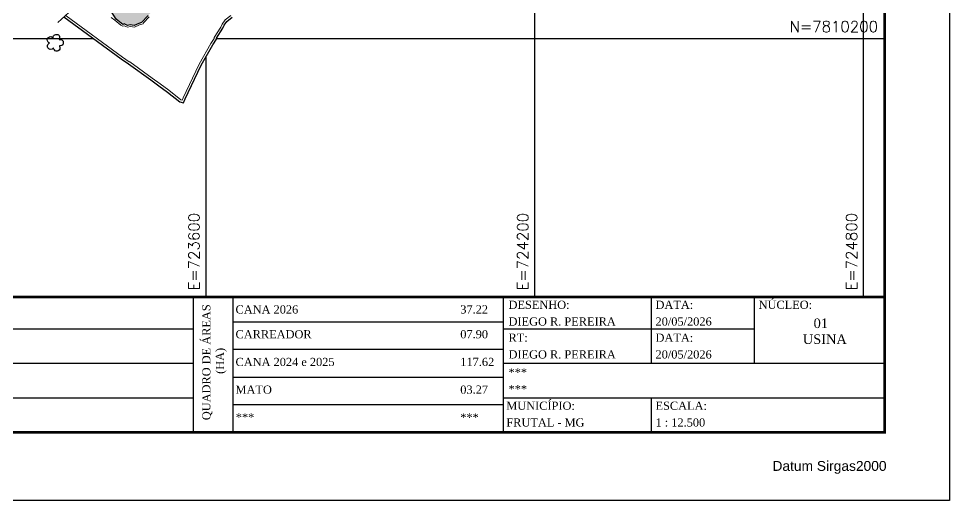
# Model space of a CAD drawing. Extents: x 721269 to 724957, y 7809358 to 7811965.
# Drawn here: x 723258 to 724957, y 7809358 to 7810236 of the extents above; entities that cross this region are included whole.
import ezdxf
from ezdxf.enums import TextEntityAlignment as Align

# ---------------------------------------------------------------- set-up
doc = ezdxf.new("R2010")
doc.units = 0
doc.linetypes.add('CONTINUO', pattern=[0])
for name, color, linetype in [('0114000371', 1, 'Continuous'), ('0114000371003', 5, 'Continuous'), ('_SIMBOLO ARVORE', 94, 'Continuous'), ('FOLHA', 5, 'Continuous'), ('MALHA', 8, 'Continuous'), ('MATO', 3, 'Continuous'), ('TEXTO', 7, 'Continuous')]:
    doc.layers.add(name, color=color, linetype=linetype)
doc.styles.add('AGROCAD', font='romans.shx')
doc.styles.add('AREAS', font='times.ttf')
doc.styles.add('marcelo', font='arial.ttf')

# ---------------------------------------------------------------- blocks, each defined once
blk = doc.blocks.new('MATO')
at = {"layer": '_SIMBOLO ARVORE', "linetype": 'CONTINUO'}
blk.add_polyline3d([(722557.9, 7810173.4, 0), (722555.3, 7810171.2, 0), (722552, 7810170.8, 0), (722549.6, 7810171.7, 0), (722547.9, 7810173.4, 0), (722547.2, 7810175.3, 0), (722547, 7810178.1, 0), (722547.9, 7810179.9, 0), (722548.9, 7810181.2, 0), (722550.8, 7810182.5, 0), (722549.6, 7810182.9, 0), (722548.4, 7810183.9, 0), (722546.9, 7810186.1, 0), (722546.7, 7810188.8, 0), (722547.7, 7810191.6, 0), (722548.8, 7810192.6, 0), (722550.7, 7810193.8, 0), (722552.8, 7810194.1, 0), (722554.5, 7810193.8, 0), (722555.8, 7810193.2, 0), (722557.2, 7810191.9, 0), (722557.6, 7810194.4, 0), (722558, 7810195.4, 0), (722559.1, 7810196.7, 0), (722560.7, 7810197.3, 0), (722562.2, 7810198, 0), (722564, 7810198.1, 0), (722565.6, 7810197.9, 0), (722567, 7810197.2, 0), (722568, 7810196.1, 0), (722568.8, 7810194.4, 0), (722569.2, 7810192.5, 0), (722568.4, 7810189.1, 0), (722570.8, 7810189.1, 0), (722572.8, 7810188.6, 0), (722574.6, 7810187.1, 0), (722575.7, 7810186, 0), (722575.9, 7810181.2, 0), (722574.8, 7810179.1, 0), (722573.2, 7810177.7, 0), (722570.8, 7810177.1, 0), (722568.7, 7810177.3, 0), (722569.8, 7810172.9, 0), (722569.3, 7810171, 0), (722568.1, 7810169.2, 0), (722566.7, 7810168.1, 0), (722564.7, 7810167.6, 0), (722562.7, 7810167.7, 0), (722561.2, 7810168.2, 0), (722559.5, 7810169.8, 0), (722558.4, 7810171.3, 0), (722558, 7810173.6, 0)], dxfattribs=at)
blk = doc.blocks.new('coordi')
at = {"layer": 'MALHA', "linetype": 'Continuous', "style": 'AGROCAD'}
blk.add_attdef('COORDI', (6, 6), '', height=10, dxfattribs=at)
blk = doc.blocks.new('coordf')
at = {"layer": 'MALHA', "linetype": 'Continuous', "style": 'AGROCAD'}
blk.add_attdef('COORDF', text='', height=10, dxfattribs=at).set_placement((-6, 6), align=Align.RIGHT)

msp = doc.modelspace()

# ---------------------------------------------------------------- hatches: boundary and pattern name
at = {"layer": 'MATO'}
h = msp.add_hatch(dxfattribs=at)
h.set_pattern_fill('GRASS', color=256, scale=0.5)
h.paths.add_polyline_path([(723621.7, 7810363.2), (723626.9, 7810369.5), (723634.4, 7810378.8), (723636.9, 7810381.4), (723639, 7810383.2), (723639.9, 7810384.5), (723642.5, 7810386.5), (723644.7, 7810389.4), (723652.1, 7810396.1), (723657.8, 7810401.5), (723659.7, 7810402.5), (723663.4, 7810405.1), (723675, 7810415), (723683.1, 7810424.2), (723686.1, 7810444.3), (723668.9, 7810453), (723663.9, 7810452.6), (723655.4, 7810451), (723644.5, 7810446.4), (723614.5, 7810432.1), (723612.8, 7810430.2), (723588.7, 7810416), (723580.9, 7810411.4), (723568.3, 7810403.5), (723558.4, 7810396.5), (723550.1, 7810389.3), (723544.5, 7810384.4), (723535, 7810378.3), (723527.4, 7810370.3), (723497.4, 7810343.2), (723485.4, 7810332.3), (723481.7, 7810330.5), (723461.5, 7810316.5), (723445.7, 7810300), (723434.9, 7810288.8), (723432.1, 7810284.6), (723428.3, 7810276.7), (723425.3, 7810271.1), (723423.3, 7810259.6), (723424.7, 7810253.8), (723436.1, 7810235.5), (723447.9, 7810225.7), (723450.6, 7810227), (723456.8, 7810223.9), (723461.8, 7810225.4), (723469.1, 7810223.9), (723477.5, 7810227.9), (723482.2, 7810229.3), (723494.3, 7810241.9), (723504.9, 7810254.5), (723509.7, 7810258.5), (723518.3, 7810265.7), (723525.5, 7810269.9), (723537.6, 7810279.2), (723540.2, 7810281.1), (723548.7, 7810287.9), (723552, 7810290.8), (723560.1, 7810299.5), (723564.7, 7810304.5), (723567.7, 7810309.6), (723571.3, 7810315), (723576.9, 7810320.3), (723578.8, 7810321.2), (723585.2, 7810328.3), (723595.7, 7810336.5), (723599.6, 7810343.2), (723603.3, 7810346.8), (723609.3, 7810351.8)])
h.paths.add_polyline_path([(723727, 7810887.5), (723721.3, 7810877.4), (723719.2, 7810859.8), (723722.4, 7810848.8), (723737, 7810848.8), (723745.2, 7810853.4), (723750.9, 7810864.2), (723752.7, 7810877.3), (723755.1, 7810884.5), (723745.8, 7810887.6)])
h.paths.add_polyline_path([(722466.5, 7811276.9), (722466.7, 7811281.5), (722466.8, 7811285.1), (722466.2, 7811287.9), (722465.2, 7811290.2), (722463.7, 7811292.2), (722461.7, 7811293.9), (722459.6, 7811294.7), (722457.3, 7811295.1), (722454.8, 7811294.8), (722452.1, 7811293.4), (722449.7, 7811291.1), (722447.5, 7811288), (722445.2, 7811284.7), (722443, 7811281.6), (722441.2, 7811279.2), (722438.8, 7811276.3), (722437.9, 7811272.8), (722437.6, 7811270.1), (722438.1, 7811268.6), (722438.8, 7811266.5), (722439.4, 7811264.6), (722440.9, 7811260.7), (722442.4, 7811258.7), (722444.3, 7811257), (722447.1, 7811256.2), (722450.4, 7811255.9), (722453.8, 7811256.2), (722457, 7811256.7), (722460, 7811257.8), (722462.4, 7811260), (722464.3, 7811263.3), (722465.7, 7811267.3), (722466.3, 7811272)])
h.paths.add_polyline_path([(722020.2, 7811139.3), (722020.8, 7811140.4), (722022.4, 7811143.8), (722021.8, 7811149.2), (722020.4, 7811151.8), (722019.6, 7811153.9), (722017.6, 7811155.6), (722017.1, 7811154.5), (722016.8, 7811153.6), (722016.5, 7811152.5), (722016.2, 7811151.5), (722015.6, 7811150.8), (722014.8, 7811150.5), (722014, 7811150), (722012.8, 7811149.5), (722011.6, 7811148.9), (722010.5, 7811148.5), (722009.5, 7811147.8), (722008.6, 7811147.1), (722007.9, 7811146.3), (722007.4, 7811145.4), (722007.1, 7811144.2), (722006.6, 7811142.9), (722006.2, 7811141.8), (722006, 7811140.6), (722006, 7811139.5), (722006.3, 7811138.4), (722006.7, 7811137.2), (722007.2, 7811136), (722008, 7811135.2), (722009.1, 7811134.6), (722010.3, 7811134.3), (722011.5, 7811134.2), (722012.6, 7811133.8), (722013.6, 7811133.9), (722014.7, 7811134.3), (722015.8, 7811134.9), (722016.8, 7811135.7), (722017.8, 7811136.4), (722018.6, 7811137.3), (722019.4, 7811138.1)])
h.paths.add_polyline_path([(722021.8, 7811173.9), (722022.9, 7811177.2), (722023.4, 7811179.4), (722020.5, 7811181.9), (722019.2, 7811181.3), (722018.2, 7811180.6), (722013.4, 7811180), (722011, 7811177.2), (722009.5, 7811175.3), (722009.3, 7811172.8), (722009.9, 7811171.8), (722012.4, 7811171), (722016.1, 7811171.1), (722019.6, 7811171.9)])
h.paths.add_polyline_path([(723512.4, 7810327.6), (723568.4, 7810327.6), (723568.4, 7810347.1), (723512.4, 7810347.1)], flags=24)
h.paths.add_polyline_path([(723555, 7810664.8), (723611, 7810664.8), (723611, 7810684.3), (723555, 7810684.3)], flags=24)
h.paths.add_polyline_path([(723682.6, 7810694.7), (723686.8, 7810692.3), (723688.3, 7810688.6), (723689.4, 7810679.4), (723688.6, 7810671.4), (723684.3, 7810662.6), (723681.2, 7810658.8), (723671.8, 7810659.1), (723650.7, 7810658.1), (723627.8, 7810659), (723613.3, 7810661.8), (723593.3, 7810656.7), (723586.8, 7810657.9), (723566.1, 7810650.8), (723547.7, 7810643.5), (723531.8, 7810636.3), (723531.1, 7810636), (723528.6, 7810638.4), (723523.6, 7810648), (723515, 7810660.3), (723508.4, 7810669.2), (723506.2, 7810674.6), (723506.4, 7810678.8), (723508.1, 7810686.9), (723522.4, 7810694.7), (723533.1, 7810697.5), (723559.8, 7810699.4), (723576, 7810703.5), (723584.5, 7810705.5), (723600.9, 7810703.7), (723622.5, 7810698.5), (723653, 7810696.1), (723666.8, 7810695)])

# ---------------------------------------------------------------- linework, layer by layer
at = {"color": 6}
msp.add_lwpolyline([(723913.4, 7810578), (723516.7, 7810400.8), (723423.3, 7810314.9), (723329.4, 7810229.7)], dxfattribs=at)
at = {"layer": '0114000371'}
msp.add_lwpolyline([(723340.4, 7810239.7), (723445.1, 7810163.2), (723458.4, 7810153.8), (723499.4, 7810124.8), (723513.7, 7810114.2), (723529.7, 7810102.7), (723552.4, 7810084.5), (723558.9, 7810083), (723561.9, 7810090.2), (723578.9, 7810126.4), (723591, 7810151.4), (723612.2, 7810189), (723619, 7810199.3), (723619, 7810201), (723630.5, 7810219.1), (723633.2, 7810224.4), (723638, 7810231.4), (723647.7, 7810238.9)], dxfattribs=at)
at = {"layer": '0114000371003', "lineweight": 20}
for points in [[(723344.5, 7810241.6), (723447.4, 7810166.4), (723459.6, 7810157.9), (723461.2, 7810158), (723501.8, 7810128), (723516.1, 7810117.4), (723532.2, 7810105.9), (723554.2, 7810088.2), (723556.5, 7810087.7), (723558.2, 7810091.8), (723575.3, 7810128.1), (723587.5, 7810153.2), (723608.8, 7810191), (723615, 7810200.5), (723615, 7810202.2), (723627, 7810221), (723629.7, 7810226.4), (723635, 7810234.2), (723645.4, 7810242.2)], [(723496.5, 7810239.9), (723486, 7810228.8), (723485.1, 7810226.9), (723478.5, 7810225.1), (723469.5, 7810220.8), (723462, 7810222.3), (723456.6, 7810220.7), (723450.6, 7810223.6), (723448.2, 7810222.5), (723444.4, 7810224.7), (723433.8, 7810233.5), (723426.8, 7810238.7)]]:
    msp.add_lwpolyline(points, dxfattribs=at)
at = {"layer": 'FOLHA', "color": 5}
msp.add_lwpolyline([(724956.6, 7809358.1), (721268.9, 7809358.1), (721268.9, 7811965.4), (724956.6, 7811965.4)], close=True, dxfattribs=at)
at = {"layer": 'FOLHA', "color": 5, "const_width": 4.97}
for points in [[(721392.9, 7811847.1), (724838.3, 7811847.1), (724838.3, 7809482.2), (721392.9, 7809482.2)], [(722478.7, 7809728.8), (724838.3, 7809728.8), (724838.3, 7809482.2), (722478.7, 7809482.2)]]:
    msp.add_lwpolyline(points, close=True, dxfattribs=at)
at = {"layer": 'FOLHA', "color": 5}
for points in [[(723576.4, 7809728.8), (723576.4, 7809482.2)], [(723649.7, 7809481.9), (723649.7, 7809728.8)], [(724142.2, 7809728.8), (724142.2, 7809482.2)], [(724412.4, 7809728.8), (724412.4, 7809608.9)], [(724600.6, 7809728.8), (724600.6, 7809607.8)], [(723650.1, 7809683.6), (724142.2, 7809683.6)], [(722773.6, 7809670.9), (723576.4, 7809670.9)], [(724142.7, 7809670.9), (724599.6, 7809670.9)], [(724142.2, 7809633.1), (723650.1, 7809633.1)], [(723576.4, 7809607.8), (722773.6, 7809607.8)], [(724838.3, 7809607.8), (724142.7, 7809607.8)], [(723650.1, 7809582.6), (724142.2, 7809582.6)], [(722478.7, 7809544.8), (723576.4, 7809544.8)], [(724142.7, 7809544.8), (724838.3, 7809544.8)], [(724412.4, 7809544.8), (724412.4, 7809482.7)], [(724142.2, 7809532.1), (723650.1, 7809532.1)]]:
    msp.add_lwpolyline(points, dxfattribs=at)
at = {"layer": 'MALHA'}
for points in [[(724200, 7809728.8), (724200, 7811847.1)], [(724800, 7809728.8), (724800, 7811847.1)], [(722496, 7810200), (723394.7, 7810200)], [(723619, 7810200), (724838.3, 7810200)], [(723600, 7809728.8), (723600, 7810167.3)]]:
    msp.add_lwpolyline(points, dxfattribs=at)
at = {"layer": 'MATO'}
msp.add_lwpolyline([(723494.3, 7810241.9), (723482.2, 7810229.3), (723477.5, 7810227.9), (723469.1, 7810223.9), (723461.8, 7810225.4), (723456.8, 7810223.9), (723450.6, 7810227), (723447.9, 7810225.7), (723436.1, 7810235.5), (723424.7, 7810253.8)], dxfattribs=at)

# ---------------------------------------------------------------- block references
at = {"layer": '_SIMBOLO ARVORE'}
msp.add_blockref('MATO', (763.7, 9.6), dxfattribs=at)
at = {"layer": 'MALHA'}
ref = msp.add_blockref('coordf', (724838.3, 7810200), dxfattribs=dict(at, xscale=2, yscale=2, zscale=2))
ref.add_attrib('COORDF', 'N=7810200', dxfattribs={"height": 20, "style": 'AGROCAD'}).set_placement((724826.3, 7810212), align=Align.RIGHT)
ref = msp.add_blockref('coordi', (723600, 7809728.8), dxfattribs=dict(at, xscale=2, yscale=2, zscale=2, rotation=90))
ref.add_attrib('COORDI', 'E=723600', (723588, 7809740.8), dxfattribs={"height": 20, "rotation": 90, "style": 'AGROCAD'})
ref = msp.add_blockref('coordi', (724200, 7809728.8), dxfattribs=dict(at, xscale=2, yscale=2, zscale=2, rotation=90))
ref.add_attrib('COORDI', 'E=724200', (724188, 7809740.8), dxfattribs={"height": 20, "rotation": 90, "style": 'AGROCAD'})
ref = msp.add_blockref('coordi', (724800, 7809728.8), dxfattribs=dict(at, xscale=2, yscale=2, zscale=2, rotation=90))
ref.add_attrib('COORDI', 'E=724800', (724788, 7809740.8), dxfattribs={"height": 20, "rotation": 90, "style": 'AGROCAD'})

# ---------------------------------------------------------------- texts
at = {"layer": 'FOLHA', "color": 7, "insert": (723615.4, 7809504.3), "char_height": 14.902, "attachment_point": 4, "rotation": 90, "style": 'AREAS'}
msp.add_mtext('QUADRO DE ÁREAS\\P               (HA)', dxfattribs=at)
at = {"layer": 'FOLHA', "color": 7, "attachment_point": 4, "style": 'AREAS'}
for s, insert, char_height in [('CANA 2026 ', (723653.9, 7809706.1), 14.9), ('37.22', (724064, 7809706.1), 14.9), ('DESENHO:', (724152.1, 7809714.6), 14.9), ('DATA:', (724420.3, 7809714.6), 14.9), ('NÚCLEO:', (724608.5, 7809714.6), 14.9), ('DIEGO R. PEREIRA', (724152.1, 7809684.1), 14.902), ('20/05/2026', (724420.3, 7809684.1), 14.9), ('   01\\PUSINA', (724689.1, 7809666.4), 17.39), ('CARREADOR ', (723653.9, 7809660.9), 14.9), ('07.90', (724064, 7809660.9), 14.9), ('RT:', (724152.1, 7809654.6), 14.9), ('DATA:', (724420.3, 7809654.6), 14.9), ('DIEGO R. PEREIRA', (724152.1, 7809624.1), 14.902), ('20/05/2026', (724420.3, 7809624.1), 14.9), ('CANA 2024 e 2025 ', (723653.9, 7809610.4), 14.902), ('117.62', (724064, 7809610.4), 14.9), ('***', (724152.1, 7809591.5), 14.9), ('MATO', (723653.9, 7809559.9), 14.9), ('03.27', (724064, 7809559.9), 14.9), ('***', (724152.1, 7809561), 14.9), ('MUNICÍPIO:', (724148.1, 7809530.5), 14.9), ('ESCALA:', (724420.3, 7809530.5), 14.9), ('***', (723654.3, 7809509.5), 14.9), ('***', (724064, 7809509.4), 14.9), ('FRUTAL - MG', (724148.1, 7809500), 14.902), ('1 : 12.500', (724420.3, 7809500), 14.9)]:
    msp.add_mtext(s, dxfattribs=dict(at, insert=insert, char_height=char_height))
at = {"layer": 'TEXTO', "linetype": 'Continuous', "lineweight": 9, "style": 'marcelo'}
msp.add_text('Datum Sirgas2000', height=18, dxfattribs=at).set_placement((724633.7, 7809429.9), align=Align.TOP_LEFT)

doc.saveas('drawing.dxf')
